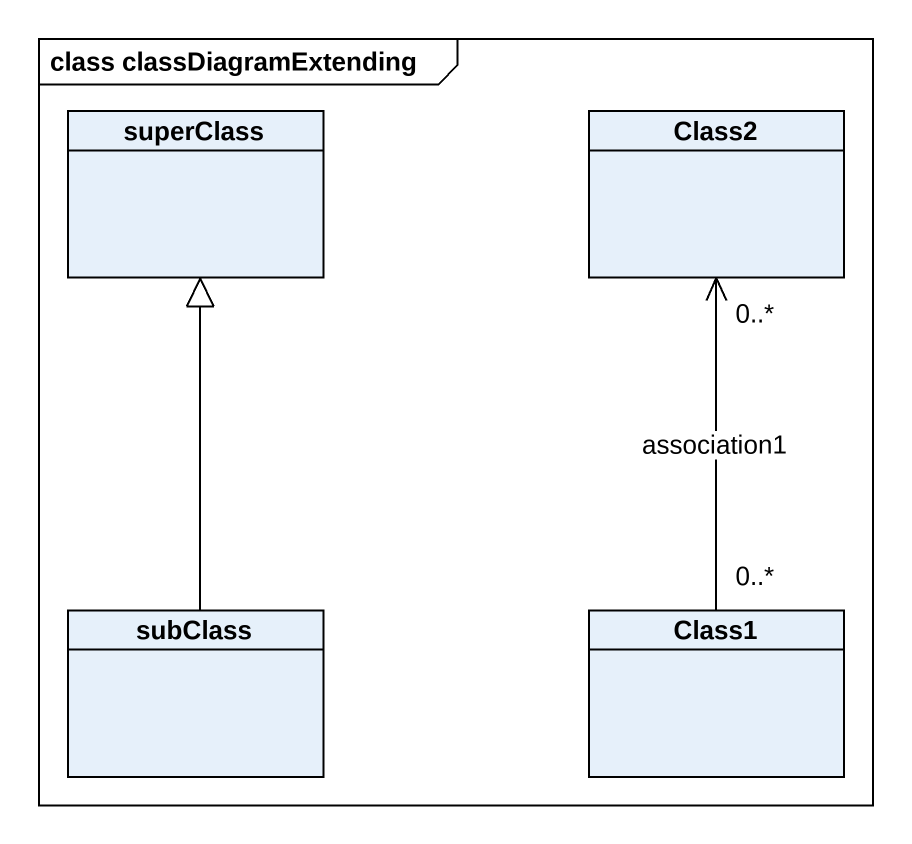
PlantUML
@startuml
mainframe class classDiagramExtending
hide circle
hide empty members
class superClass
class Class2
class subClass
class Class1
subClass -up-|> superClass
Class1 "0..*" -up-> "0..*" Class2 : association1
@enduml
